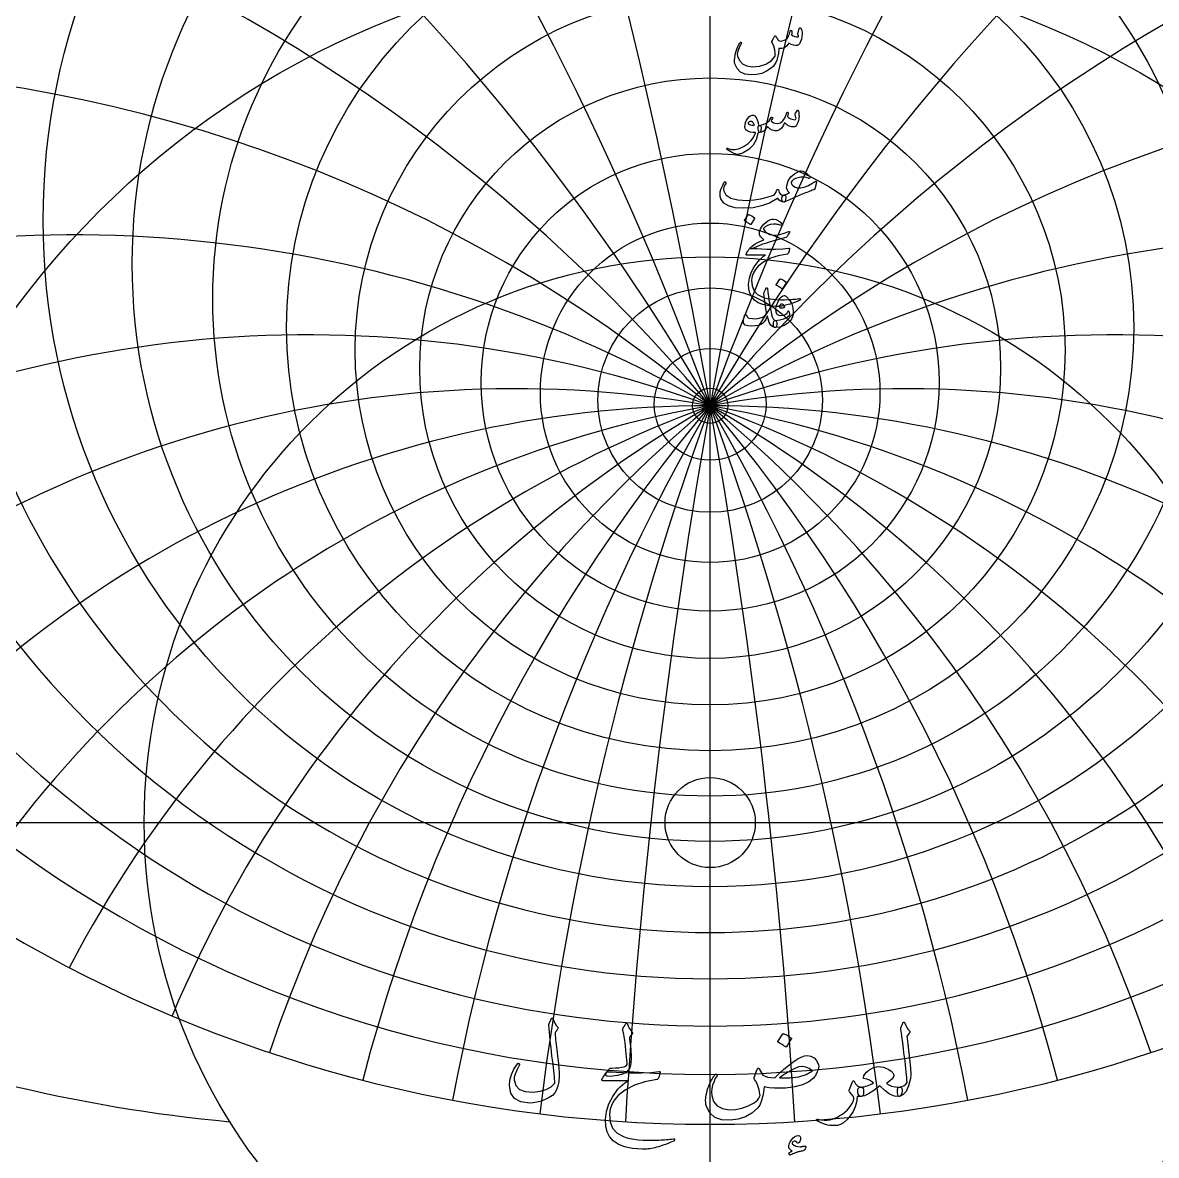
# Model space of a CAD drawing. Header units: millimetres. Extents: x -62 to 62, y -62 to 63.
# Drawn here: x -31.6 to 20.5, y -15.3 to 36.8 of the extents above; entities that cross this region are included whole.
import ezdxf

# ---------------------------------------------------------------- set-up
doc = ezdxf.new("R2010")
doc.units = ezdxf.units.MM
for name, color, linetype in [('CUT_INNER', 6, 'Continuous'), ('CUT_OUTER', 1, 'Continuous'), ('ENGRAVE', 7, 'Continuous'), ('ENGRAVE_FINE', 8, 'Continuous'), ('TEXT', 5, 'Continuous')]:
    doc.layers.add(name, color=color, linetype=linetype)

msp = doc.modelspace()

# ---------------------------------------------------------------- linework, layer by layer
at = {"layer": 'CUT_INNER'}
msp.add_circle((0, 0), 2.075, dxfattribs=at)
at = {"layer": 'CUT_OUTER'}
msp.add_arc((-0.0002, -0.0002), 61.6124, 137.460696, 87.802279, dxfattribs=at)
at = {"layer": 'ENGRAVE'}
for points in [[(0, -60.75), (0, 60.75)], [(-60.75, 0), (60.75, 0)]]:
    msp.add_lwpolyline(points, dxfattribs=at)
for centre, radius in [((0, 0), 60.75), ((0, 27.7247), 30.6799), ((0, 25.7138), 26.5815), ((0, 24.0944), 22.8794), ((0, 22.7886), 19.4843), ((0, 0), 39.7663), ((0, 21.74), 16.328), ((0, 20.9074), 13.3575), ((0, 20.2606), 10.5298), ((0, 19.7776), 7.8093), ((0, 0), 26.0306), ((0, 19.4429), 5.1653), ((0, 19.246), 2.5706), ((0, 19.181), 0.81)]:
    msp.add_circle(centre, radius, dxfattribs=at)
for centre, radius, start, end in [((0, 30.237), 35.2959, 134.19008, 45.80992), ((0, 33.4089), 40.5998, 160.03965, 19.96035), ((0, 37.4765), 46.8402, 178.49717, 1.50283), ((0, 42.8055), 54.3963, 193.67175, 346.32825), ((0, 49.9931), 63.8801, 206.896553, 333.103447), ((0, -31.6315), 50.8125, 38.5, 141.5), ((0, -31.6315), 50.8125, 38.5, 141.5), ((-15.4272, 57.575), 71.6536, 230.798823, 264.663339)]:
    msp.add_arc(centre, radius, start, end, dxfattribs=at)
at = {"layer": 'ENGRAVE_FINE'}
for centre, radius, start, end in [((-288.1722, -31.6315), 292.6177, 3.499959, 18.224493), ((-288.1722, -31.6315), 292.6177, 3.499959, 18.224493), ((288.1722, -31.6315), 292.6177, 161.775507, 176.500041), ((288.1722, -31.6315), 292.6177, 161.775507, 176.500041), ((-139.6063, -31.6315), 148.5659, 7.047208, 36.713336), ((-139.6063, -31.6315), 148.5659, 7.047208, 36.713336), ((139.6063, -31.6315), 148.5659, 143.286664, 172.952792), ((139.6063, -31.6315), 148.5659, 143.286664, 172.952792), ((-88.0099, -31.6315), 101.6251, 10.691435, 55.741382), ((-88.0099, -31.6315), 101.6251, 10.691435, 55.741382), ((88.0099, -31.6315), 101.6251, 124.258618, 169.308565), ((88.0099, -31.6315), 101.6251, 124.258618, 169.308565), ((-60.556, -31.6315), 79.0503, 14.487373, 75.591597), ((-60.556, -31.6315), 79.0503, 14.487373, 75.591597), ((60.556, -31.6315), 79.0503, 104.408403, 165.512627), ((60.556, -31.6315), 79.0503, 104.408403, 165.512627), ((-42.6368, -31.6315), 66.3311, 18.497944, 96.512476), ((-42.6368, -31.6315), 66.3311, 18.497944, 96.512476), ((42.6368, -31.6315), 66.3311, 83.487524, 161.502056), ((42.6368, -31.6315), 66.3311, 83.487524, 161.502056), ((-29.3366, -31.6315), 58.6733, 22.798279, 117.663934), ((-29.3366, -31.6315), 58.6733, 22.798279, 117.663934), ((29.3366, -31.6315), 58.6733, 62.336066, 157.201721), ((29.3366, -31.6315), 58.6733, 62.336066, 157.201721), ((-18.4943, -31.6315), 54.0736, 27.48108, 126.98623), ((-18.4943, -31.6315), 54.0736, 27.48108, 126.98623), ((18.4943, -31.6315), 54.0736, 53.01377, 152.51892), ((18.4943, -31.6315), 54.0736, 53.01377, 152.51892), ((-8.9596, -31.6315), 51.5964, 32.66399, 134.8079), ((-8.9596, -31.6315), 51.5964, 32.66399, 134.8079), ((8.9596, -31.6315), 51.5964, 45.1921, 147.33601), ((8.9596, -31.6315), 51.5964, 45.1921, 147.33601), ((0, 99.2717), 120.6389, 239.880424, 300.119576)]:
    msp.add_arc(centre, radius, start, end, dxfattribs=at)
at = {"layer": 'TEXT'}
for points in [[(4.0993, 36.5343), (4.1056, 36.55), (4.1137, 36.5612), (4.1236, 36.5679), (4.1352, 36.5702), (4.1503, 36.5684), (4.1631, 36.563), (4.1736, 36.554), (4.182, 36.5414), (4.2024, 36.4965), (4.217, 36.4408), (4.2257, 36.3744), (4.2287, 36.2971), (4.2208, 36.1709), (4.1972, 36.051), (4.1579, 35.9374), (4.1029, 35.8301), (4.084, 35.8043), (4.0634, 35.7843), (4.0409, 35.7701), (4.0167, 35.7618), (3.9289, 35.7562), (3.8344, 35.7717), (3.7331, 35.8083), (3.6251, 35.866), (3.5341, 35.7414), (3.4266, 35.6585), (3.3024, 35.6174), (3.1616, 35.6181), (3.157, 35.5423), (3.1504, 35.4695), (3.1417, 35.3995), (3.1311, 35.3325), (3.1184, 35.2679), (3.1037, 35.2054), (3.087, 35.1449), (3.0682, 35.0864), (3.0246, 34.9808), (2.9658, 34.8834), (2.8917, 34.794), (2.8023, 34.7127), (2.5933, 34.5735), (2.3721, 34.4756), (2.1388, 34.419), (1.8934, 34.4038), (1.617, 34.4413), (1.3985, 34.5394), (1.2379, 34.6981), (1.1353, 34.9175), (1.1214, 34.9966), (1.1191, 35.09), (1.1286, 35.1978), (1.1497, 35.3199), (1.1836, 35.4537), (1.2314, 35.593), (1.2932, 35.7376), (1.3688, 35.8876), (1.3749, 35.897), (1.3823, 35.9037), (1.3911, 35.9078), (1.4012, 35.9091), (1.4113, 35.9082), (1.42, 35.9055), (1.4274, 35.901), (1.4335, 35.8947), (1.4375, 35.8855), (1.4389, 35.8759), (1.4375, 35.8658), (1.4335, 35.8552), (1.3374, 35.6556), (1.2754, 35.4915), (1.2476, 35.3628), (1.2539, 35.2696), (1.3446, 35.0642), (1.4874, 34.9148), (1.6823, 34.8216), (1.9293, 34.7846), (2.2747, 34.8066), (2.567, 34.8942), (2.8064, 35.0473), (2.9928, 35.266), (2.9921, 35.4102), (2.9685, 35.5624), (2.922, 35.7227), (2.8526, 35.8912), (2.8439, 35.9082), (2.8392, 35.9235), (2.8385, 35.937), (2.8419, 35.9486), (2.8612, 35.9887), (2.8796, 36.0263), (2.8971, 36.0615), (2.9137, 36.0941), (2.9294, 36.1239), (2.9443, 36.1503), (2.9582, 36.1733), (2.9712, 36.1929), (2.9786, 36.2013), (2.9865, 36.2046), (2.9948, 36.2031), (3.0035, 36.1965), (3.008, 36.1916), (3.0143, 36.184), (3.0224, 36.1736), (3.0323, 36.1606), (3.0435, 36.1449), (3.0556, 36.1265), (3.0687, 36.1054), (3.0826, 36.0816), (3.1109, 36.0358), (3.1347, 36.0025), (3.154, 35.9819), (3.1688, 35.9738), (3.2622, 35.9659), (3.3556, 35.9819), (3.449, 36.0216), (3.5424, 36.0852), (3.5764, 36.1274), (3.6098, 36.1965), (3.6428, 36.2926), (3.6754, 36.4157), (3.6785, 36.4274), (3.6844, 36.4373), (3.6929, 36.4453), (3.7041, 36.4516), (3.7147, 36.4557), (3.7248, 36.457), (3.7344, 36.4557), (3.7436, 36.4516), (3.7573, 36.4292), (3.7625, 36.387), (3.7591, 36.325), (3.7472, 36.2432), (3.8198, 36.1988), (3.8972, 36.1696), (3.9796, 36.1557), (4.067, 36.157), (4.0659, 36.1833), (4.0625, 36.2046), (4.0569, 36.221), (4.049, 36.2325), (4.04, 36.2432), (4.0346, 36.254), (4.0329, 36.2648), (4.0346, 36.2756)], [(2.2006, 31.7161), (2.1163, 31.4204), (1.9751, 31.1727), (1.7768, 30.9731), (1.5215, 30.8215), (1.4858, 30.8061), (1.4506, 30.7923), (1.4158, 30.7801), (1.3814, 30.7694), (1.3477, 30.7605), (1.3149, 30.7537), (1.2831, 30.7489), (1.2521, 30.7461), (1.1748, 30.7571), (1.0724, 30.7973), (0.9449, 30.8666), (0.7922, 30.9652), (0.7758, 30.9794), (0.7662, 30.9931), (0.7632, 31.0063), (0.7671, 31.0191), (0.7756, 31.029), (0.7868, 31.0335), (0.8007, 31.0326), (0.8173, 31.0263), (0.9761, 30.9749), (1.1542, 30.9751), (1.3515, 31.027), (1.5682, 31.1305), (1.7452, 31.2506), (1.8916, 31.3918), (2.0074, 31.5542), (2.0928, 31.7377), (2.0921, 31.7442), (2.0901, 31.7493), (2.0867, 31.7531), (2.082, 31.7556), (1.9583, 31.7628), (1.853, 31.7772), (1.7661, 31.7987), (1.6976, 31.8275), (1.6446, 31.8719), (1.6113, 31.9335), (1.5979, 32.012), (1.6042, 32.1077), (1.6062, 32.1204), (1.6087, 32.1333), (1.6116, 32.1464), (1.6149, 32.1598), (1.6188, 32.1736), (1.623, 32.1881), (1.6277, 32.2032), (1.6329, 32.2191), (1.6751, 32.3217), (1.7263, 32.4068), (1.7865, 32.4744), (1.8557, 32.5245), (1.9264, 32.5519), (1.9913, 32.5514), (2.0503, 32.5231), (2.1036, 32.467), (2.15, 32.3888), (2.1853, 32.2981), (2.2093, 32.1948), (2.2221, 32.079), (2.2292, 32.0791), (2.236, 32.0794), (2.2427, 32.08), (2.2491, 32.0808), (2.2555, 32.0815), (2.2621, 32.0821), (2.2689, 32.0824), (2.276, 32.0826), (2.3003, 32.0774), (2.3191, 32.0619), (2.3326, 32.0361), (2.3407, 31.9999), (2.344, 31.9602), (2.3434, 31.92), (2.3387, 31.8793), (2.3299, 31.8382), (2.3184, 31.8021), (2.3056, 31.7763), (2.2915, 31.7608), (2.276, 31.7556), (2.2077, 31.7556), (2.2073, 31.7491), (2.2059, 31.7403), (2.2037, 31.7293), (2.2006, 31.7161)], [(4.0149, 32.7795), (4.0227, 32.7849), (4.032, 32.7831), (4.0425, 32.7742), (4.0544, 32.758), (4.0672, 32.7306), (4.0769, 32.6915), (4.0834, 32.6408), (4.0867, 32.5784), (4.0879, 32.5074), (4.084, 32.4382), (4.0753, 32.3709), (4.0616, 32.3053), (4.0216, 32.1778), (3.9772, 32.0861), (3.9282, 32.0305), (3.8748, 32.0107), (3.7484, 32.0181), (3.6314, 32.0511), (3.5238, 32.1097), (3.4257, 32.1939), (3.3583, 32.0612), (3.2784, 31.9577), (3.1859, 31.8834), (3.0808, 31.8382), (2.9705, 31.8284), (2.8589, 31.8562), (2.746, 31.9218), (2.6317, 32.0251), (2.5392, 31.9072), (2.4485, 31.823), (2.3595, 31.7725), (2.2724, 31.7556), (2.2549, 31.7655), (2.2383, 31.7951), (2.2226, 31.8445), (2.2077, 31.9137), (2.2024, 31.982), (2.2113, 32.0323), (2.2347, 32.0646), (2.2724, 32.079), (2.4381, 32.1165), (2.5832, 32.1894), (2.7076, 32.2979), (2.8113, 32.4418), (2.8169, 32.4497), (2.823, 32.4553), (2.8295, 32.4587), (2.8365, 32.4598), (2.845, 32.4589), (2.8526, 32.4562), (2.8594, 32.4517), (2.8652, 32.4454), (2.8686, 32.4261), (2.8607, 32.3933), (2.8416, 32.3471), (2.8113, 32.2873), (2.8511, 32.2413), (2.9128, 32.2074), (2.9966, 32.1856), (3.1023, 32.176), (3.2341, 32.2036), (3.3493, 32.2936), (3.4479, 32.4461), (3.5299, 32.661), (3.5339, 32.672), (3.5389, 32.6798), (3.5447, 32.6846), (3.5514, 32.6861), (3.5615, 32.6852), (3.5703, 32.6825), (3.5777, 32.6781), (3.5838, 32.6718), (3.5883, 32.6628), (3.5909, 32.6538), (3.5918, 32.6448), (3.5909, 32.6358), (3.555, 32.4849), (3.597, 32.4477), (3.6475, 32.4149), (3.7066, 32.3866), (3.7742, 32.3628), (3.84, 32.3473), (3.89, 32.3439), (3.9244, 32.3527), (3.943, 32.3736), (3.9491, 32.4055), (3.9457, 32.4508), (3.9329, 32.5096), (3.9107, 32.5819), (3.9145, 32.6024), (3.9332, 32.6421), (3.9666, 32.7012), (4.0149, 32.7795)], [(2.0281, 32.1185), (1.9904, 32.1843), (1.9491, 32.2308), (1.9042, 32.2579), (1.8557, 32.2658), (1.8267, 32.2581), (1.8009, 32.246), (1.7782, 32.2294), (1.7586, 32.2083), (1.7524, 32.1971), (1.7515, 32.1849), (1.756, 32.1719), (1.7658, 32.158), (1.8029, 32.1254), (1.8565, 32.1032), (1.9268, 32.0913), (2.0137, 32.0897), (2.0227, 32.0915), (2.0281, 32.0969), (2.0299, 32.1059), (2.0281, 32.1185)], [(4.8897, 29.4539), (4.8179, 29.1665), (4.8098, 29.1526), (4.7963, 29.1395), (4.7774, 29.1274), (4.7532, 29.1162), (4.6994, 29.0972), (4.6423, 29.0762), (4.5818, 29.0532), (4.5179, 29.0282), (4.4506, 29.0013), (4.38, 28.9729), (4.306, 28.9429), (4.2287, 28.9114), (3.4023, 28.5521), (3.3646, 28.5604), (3.3341, 28.5854), (3.3107, 28.6269), (3.2945, 28.685), (3.2918, 28.7468), (3.3089, 28.7991), (3.3457, 28.842), (3.4023, 28.8755), (3.4094, 28.8787), (3.4234, 28.8849), (3.4444, 28.894), (3.4724, 28.906), (3.5071, 28.9207), (3.5483, 28.9379), (3.596, 28.9575), (3.6502, 28.9797), (3.5804, 29.0513), (3.5362, 29.1297), (3.5175, 29.2148), (3.5245, 29.3066), (3.5936, 29.5251), (3.7113, 29.7099), (3.8775, 29.861), (4.0921, 29.9784), (4.1391, 29.9894), (4.1936, 29.9865), (4.2558, 29.9697), (4.3257, 29.9389), (4.3982, 29.8969), (4.4649, 29.85), (4.5257, 29.7981), (4.5807, 29.7413), (4.5962, 29.7204), (4.6032, 29.7009), (4.6016, 29.6827), (4.5915, 29.6659), (4.5763, 29.6528), (4.5592, 29.6461), (4.5403, 29.6457), (4.5197, 29.6515), (4.4121, 29.6854), (4.2978, 29.7009), (4.1768, 29.698), (4.049, 29.6766), (3.9334, 29.6421), (3.8415, 29.5958), (3.7735, 29.5379), (3.7293, 29.4683), (3.7248, 29.4373), (3.7365, 29.4018), (3.7643, 29.3618), (3.8083, 29.3174), (3.8586, 29.277), (3.9089, 29.2455), (3.9592, 29.2231), (4.0095, 29.2096), (4.1602, 29.2058), (4.3212, 29.2374), (4.4925, 29.3046), (4.6742, 29.4072), (4.6937, 29.4195), (4.7128, 29.4314), (4.7314, 29.4429), (4.7496, 29.4539), (4.7671, 29.4642), (4.7837, 29.4737), (4.7995, 29.4822), (4.8143, 29.4898), (4.8554, 29.5091), (4.8816, 29.5096), (4.8931, 29.4912), (4.8897, 29.4539)], [(0.6611, 29.4647), (0.6739, 29.4786), (0.6871, 29.4844), (0.7008, 29.4822), (0.715, 29.4719), (0.7257, 29.4584), (0.7293, 29.4431), (0.7257, 29.4261), (0.715, 29.4072), (0.6602, 29.3223), (0.6251, 29.2437), (0.6099, 29.1714), (0.6144, 29.1054), (0.7269, 28.8885), (0.9458, 28.7371), (1.2712, 28.6514), (1.703, 28.6312), (2.0234, 28.6547), (2.3308, 28.7039), (2.6252, 28.7787), (2.9065, 28.8791), (2.9562, 28.9085), (2.9972, 28.9536), (3.0298, 29.0145), (3.0538, 29.091), (3.0619, 29.1128), (3.0754, 29.1279), (3.0942, 29.1362), (3.1185, 29.1377), (3.1358, 29.1303), (3.1481, 29.1153), (3.1556, 29.0926), (3.158, 29.0623), (3.1749, 28.9873), (3.2218, 28.9312), (3.2988, 28.8939), (3.4059, 28.8755), (3.4445, 28.8669), (3.4706, 28.8449), (3.4841, 28.8094), (3.485, 28.7605), (3.4719, 28.6693), (3.4544, 28.6042), (3.4324, 28.5651), (3.4059, 28.5521), (3.3271, 28.5624), (3.2523, 28.5934), (3.1816, 28.6451), (3.1149, 28.7174), (3.1093, 28.7203), (3.0996, 28.7183), (3.0859, 28.7113), (3.0682, 28.6994), (2.7332, 28.5108), (2.3676, 28.3761), (1.9715, 28.2952), (1.5449, 28.2683), (1.1506, 28.2952), (0.8443, 28.3761), (0.626, 28.5108), (0.4958, 28.6994), (0.4662, 28.8047), (0.4563, 28.9123), (0.4662, 29.0221), (0.4958, 29.1341), (0.5358, 29.2383), (0.5766, 29.3282), (0.6184, 29.4036), (0.6611, 29.4647)], [(1.7497, 27.9737), (1.7542, 27.9782), (1.7604, 27.9809), (1.7685, 27.9818), (1.7784, 27.9809), (1.8482, 27.9526), (1.914, 27.918), (1.9758, 27.8771), (2.0335, 27.83), (2.0391, 27.8228), (2.0416, 27.8156), (2.0409, 27.8084), (2.0371, 27.8012), (1.8682, 27.5282), (1.8619, 27.5217), (1.8539, 27.5201), (1.844, 27.5235), (1.8323, 27.5318), (1.8222, 27.539), (1.8063, 27.5497), (1.7845, 27.5641), (1.7569, 27.5821), (1.7229, 27.6036), (1.6823, 27.6288), (1.6349, 27.6575), (1.5808, 27.6899), (1.5736, 27.6952), (1.57, 27.7006), (1.57, 27.706), (1.5736, 27.7114)], [(3.6448, 27.1973), (3.6478, 27.1719), (3.6314, 27.1246), (3.5957, 27.0552), (3.5406, 26.9638), (3.529, 26.949), (3.5155, 26.9368), (3.5002, 26.9274), (3.4832, 26.9207), (3.2532, 26.8573), (3.0484, 26.8003), (2.8688, 26.7496), (2.7143, 26.7051), (2.585, 26.6672), (2.4808, 26.6359), (2.4017, 26.6115), (2.3479, 26.5937), (1.9131, 26.3997), (1.8826, 26.3975), (1.8592, 26.4015), (1.8431, 26.4118), (1.8341, 26.4285), (1.8339, 26.4345), (1.8368, 26.4419), (1.8429, 26.4507), (1.8521, 26.4608), (1.9405, 26.5439), (2.073, 26.6314), (2.2495, 26.7235), (2.47, 26.8201), (2.4101, 26.8713), (2.3595, 26.9207), (2.3184, 26.9683), (2.2868, 27.0141), (2.2672, 27.0642), (2.2625, 27.1246), (2.2726, 27.1953), (2.2976, 27.2763), (2.338, 27.3608), (2.3946, 27.4452), (2.4673, 27.5296), (2.5562, 27.6141), (2.653, 27.687), (2.7458, 27.7371), (2.8344, 27.7643), (2.9191, 27.7686), (3.0338, 27.7454), (3.1374, 27.6976), (3.2297, 27.6251), (3.3107, 27.5278), (3.3179, 27.5157), (3.3215, 27.5045), (3.3215, 27.4942), (3.3179, 27.4847), (3.31, 27.476), (3.3008, 27.4713), (3.2903, 27.4706), (3.2784, 27.4739), (3.2255, 27.4908), (3.1746, 27.5054), (3.1258, 27.5177), (3.079, 27.5278), (3.0344, 27.5355), (2.9923, 27.5404), (2.9527, 27.5427), (2.9155, 27.5422), (2.7608, 27.524), (2.6308, 27.4802), (2.5255, 27.4109), (2.4449, 27.3159), (2.5306, 27.2029), (2.6263, 27.1192), (2.7318, 27.0646), (2.8472, 27.0392), (3.019, 27.0374), (3.2038, 27.0644), (3.4017, 27.1201), (3.6125, 27.2045), (3.6213, 27.2067), (3.6296, 27.2063), (3.6374, 27.2031), (3.6448, 27.1973)], [(2.1538, 26.4105), (2.6148, 26.3943), (3.0134, 26.3925), (3.3496, 26.4051), (3.6233, 26.4321), (3.6317, 26.4331), (3.639, 26.4325), (3.6452, 26.4304), (3.6502, 26.4267), (3.6539, 26.4216), (3.6561, 26.4154), (3.6566, 26.4081), (3.6556, 26.3997), (3.6485, 26.3669), (3.6417, 26.3368), (3.6351, 26.3095), (3.6287, 26.2848), (3.6225, 26.2627), (3.6165, 26.2434), (3.6108, 26.2268), (3.6053, 26.2129), (3.5936, 26.1907), (3.5802, 26.1743), (3.5649, 26.1637), (3.5478, 26.159), (3.1329, 26.0838), (2.7718, 25.9659), (2.4646, 25.8053), (2.2113, 25.6021), (2.0833, 25.4559), (1.9904, 25.3012), (1.9324, 25.138), (1.9095, 24.9662), (1.9315, 24.6965), (2.0191, 24.4767), (2.1723, 24.3067), (2.391, 24.1866), (2.5044, 24.1502), (2.629, 24.1201), (2.7648, 24.0963), (2.9119, 24.0788), (3.07, 24.0674), (3.2389, 24.0617), (3.4185, 24.062), (3.6089, 24.068), (3.6766, 24.0718), (3.7432, 24.0761), (3.8086, 24.0808), (3.873, 24.086), (3.9357, 24.0916), (3.9965, 24.0977), (4.0552, 24.1042), (4.1119, 24.1111), (4.1292, 24.112), (4.1415, 24.1075), (4.1489, 24.0977), (4.1514, 24.0824), (4.1501, 24.0647), (4.146, 24.051), (4.1393, 24.0413), (4.1299, 24.0357), (4.0284, 23.9928), (3.9323, 23.954), (3.8415, 23.9192), (3.7562, 23.8884), (3.6765, 23.8614), (3.6026, 23.8381), (3.5346, 23.8183), (3.4724, 23.8022), (3.4139, 23.7903), (3.357, 23.7797), (3.3016, 23.7705), (3.2478, 23.7626), (3.1954, 23.7566), (3.1441, 23.7528), (3.0939, 23.7512), (3.0448, 23.7519), (2.7098, 23.7779), (2.4305, 23.8345), (2.2068, 23.9216), (2.0389, 24.0393), (1.9156, 24.1864), (1.8296, 24.3581), (1.7809, 24.5546), (1.7694, 24.7758), (1.8047, 25.0502), (1.8889, 25.3165), (2.022, 25.5747), (2.2041, 25.8249), (2.2753, 25.9006), (2.3559, 25.9731), (2.446, 26.0425), (2.5455, 26.1087), (1.676, 26.1159), (1.6551, 26.1249), (1.6464, 26.141), (1.6497, 26.1644), (1.6652, 26.1949), (1.6944, 26.2394), (1.7209, 26.2794), (1.7447, 26.3148), (1.7658, 26.3458), (1.7842, 26.3721), (1.8, 26.3934), (1.813, 26.4098), (1.8233, 26.4213), (1.8467, 26.4233), (1.9095, 26.4222), (2.0119, 26.4179), (2.1538, 26.4105)], [(2.9892, 23.1051), (3.0152, 23.0926), (3.0359, 23.0728), (3.0511, 23.0459), (3.061, 23.0117), (3.0675, 22.9695), (3.0691, 22.9291), (3.0657, 22.8905), (3.0574, 22.8536), (3.0451, 22.8222), (3.0296, 22.7998), (3.0109, 22.7863), (2.9892, 22.7818), (2.8816, 22.8117), (2.7925, 22.8869), (2.7217, 23.0075), (2.6694, 23.1734), (2.6627, 23.202), (2.6568, 23.2268), (2.6519, 23.2478), (2.6479, 23.265), (2.6447, 23.2784), (2.6425, 23.2879), (2.6411, 23.2936), (2.6407, 23.2956), (2.6353, 23.3061), (2.6299, 23.309), (2.6245, 23.3043), (2.6191, 23.292), (2.558, 23.1541), (2.4898, 23.0459), (2.4143, 22.9673), (2.3317, 22.9183), (2.2118, 22.8806), (2.0712, 22.8572), (1.91, 22.8483), (1.7281, 22.8536), (1.6066, 22.8911), (1.5404, 22.9821), (1.5294, 23.1265), (1.5736, 23.3243), (1.5837, 23.3481), (1.5961, 23.3656), (1.6107, 23.3768), (1.6275, 23.3818), (1.6441, 23.3802), (1.6581, 23.3719), (1.6693, 23.3569), (1.6778, 23.3351), (1.696, 23.2886), (1.7182, 23.2533), (1.7445, 23.2293), (1.7748, 23.2165), (1.9448, 23.1905), (2.1062, 23.1878), (2.2592, 23.2084), (2.4035, 23.2524), (2.4662, 23.2852), (2.5176, 23.3297), (2.5578, 23.3858), (2.5868, 23.4536), (2.585, 23.4857), (2.576, 23.5605), (2.5598, 23.678), (2.5365, 23.8381), (2.5246, 23.9237), (2.514, 24.0011), (2.5048, 24.0701), (2.497, 24.1309), (2.4902, 24.1828), (2.4844, 24.2256), (2.4794, 24.2592), (2.4754, 24.2836), (2.472, 24.3208), (2.4727, 24.3536), (2.4774, 24.3819), (2.4862, 24.4057), (2.5001, 24.4352), (2.5131, 24.4627), (2.5252, 24.4882), (2.5365, 24.5117), (2.5466, 24.5331), (2.5553, 24.5526), (2.5627, 24.57), (2.5688, 24.5853), (2.5751, 24.5977), (2.5832, 24.606), (2.5931, 24.6103), (2.6047, 24.6105), (2.6175, 24.6056), (2.6272, 24.5979), (2.6337, 24.5876), (2.6371, 24.5746), (2.659, 24.3908), (2.6815, 24.2166), (2.7048, 24.0522), (2.7287, 23.8973), (2.7531, 23.7522), (2.7776, 23.6167), (2.8025, 23.4908), (2.8275, 23.3746), (2.8578, 23.2661), (2.8949, 23.1851), (2.9386, 23.1314), (2.9892, 23.1051)], [(3.2119, 25.0093), (3.2164, 25.0138), (3.2227, 25.0165), (3.2308, 25.0174), (3.2407, 25.0165), (3.3105, 24.9882), (3.3763, 24.9536), (3.438, 24.9127), (3.4957, 24.8656), (3.5014, 24.8584), (3.5038, 24.8512), (3.5031, 24.844), (3.4993, 24.8368), (3.3305, 24.5638), (3.3242, 24.5573), (3.3161, 24.5557), (3.3062, 24.5591), (3.2945, 24.5674), (3.2844, 24.5746), (3.2685, 24.5853), (3.2467, 24.5997), (3.2191, 24.6177), (3.1852, 24.6392), (3.1445, 24.6644), (3.0972, 24.6931), (3.0431, 24.7255), (3.0359, 24.7309), (3.0323, 24.7362), (3.0323, 24.7416), (3.0359, 24.747)], [(3.4023, 24.2512), (3.427, 24.2476), (3.4544, 24.2369), (3.4845, 24.2189), (3.5173, 24.1937), (3.6576, 24.0442), (3.7553, 23.8758), (3.8103, 23.6885), (3.8227, 23.4824), (3.8117, 23.375), (3.7894, 23.2794), (3.756, 23.1954), (3.7113, 23.1231), (3.5665, 22.9738), (3.3978, 22.8671), (3.2054, 22.8031), (2.9892, 22.7818), (2.9674, 22.787), (2.9487, 22.8025), (2.9332, 22.8283), (2.9209, 22.8644), (2.9163, 22.8844), (2.9133, 22.9048), (2.9118, 22.9257), (2.9119, 22.9471), (2.9132, 22.9682), (2.9151, 22.9884), (2.9176, 23.0077), (2.9209, 23.0261), (2.9306, 23.058), (2.9452, 23.0818), (2.9647, 23.0975), (2.9892, 23.1051), (3.1998, 23.1334), (3.3826, 23.186), (3.5375, 23.2628), (3.6646, 23.3638), (3.6585, 23.4143), (3.6511, 23.4545), (3.6424, 23.4844), (3.6323, 23.5039), (3.6201, 23.5208), (3.6089, 23.5318), (3.5986, 23.5369), (3.5891, 23.5363), (3.5826, 23.534), (3.5775, 23.5309), (3.5737, 23.5268), (3.5712, 23.5219), (3.5366, 23.4509), (3.4939, 23.3962), (3.4432, 23.3575), (3.3844, 23.3351), (3.2135, 23.3218), (3.096, 23.3683), (3.032, 23.4745), (3.0215, 23.6405), (3.0359, 23.7357), (3.0646, 23.8345), (3.1077, 23.9369), (3.1652, 24.0428), (3.2258, 24.134), (3.2856, 24.1991), (3.3444, 24.2382), (3.4023, 24.2512)], [(3.2838, 23.8632), (3.2481, 23.8531), (3.22, 23.8264), (3.1996, 23.783), (3.1868, 23.7231), (3.187, 23.7137), (3.1877, 23.7069), (3.1888, 23.7029), (3.1904, 23.7015), (3.2265, 23.6928), (3.2631, 23.6881), (3.3002, 23.6874), (3.3377, 23.6908), (3.3707, 23.6977), (3.3978, 23.7078), (3.4192, 23.7211), (3.4347, 23.7375), (3.3942, 23.7952), (3.3556, 23.8354), (3.3188, 23.858), (3.2838, 23.8632)], [(-7.3148, -9.0408), (-7.3064, -9.0261), (-7.2957, -9.0156), (-7.2825, -9.0093), (-7.2669, -9.0072), (-7.2514, -9.0099), (-7.2382, -9.018), (-7.2274, -9.0315), (-7.219, -9.0504), (-7.1744, -9.1602), (-7.1268, -9.2551), (-7.0762, -9.3351), (-7.0226, -9.4), (-7.0067, -9.4234), (-7.0023, -9.4503), (-7.0091, -9.4809), (-7.0274, -9.515), (-7.0391, -9.5315), (-7.0502, -9.5473), (-7.0606, -9.5626), (-7.0705, -9.5773), (-7.0798, -9.5911), (-7.0885, -9.6036), (-7.0966, -9.615), (-7.104, -9.6252), (-7.1166, -9.6438), (-7.1256, -9.6659), (-7.131, -9.6917), (-7.1328, -9.721), (-7.1271, -9.8038), (-7.1196, -9.894), (-7.1103, -9.9918), (-7.0993, -10.097), (-7.0867, -10.2098), (-7.0729, -10.33), (-7.0579, -10.4577), (-7.0418, -10.5928), (-7.0237, -10.7277), (-7.0076, -10.8545), (-6.9937, -10.9732), (-6.9819, -11.0838), (-6.9719, -11.1867), (-6.9633, -11.282), (-6.9563, -11.3699), (-6.9508, -11.4503), (-6.9445, -11.6883), (-6.9639, -11.9138), (-7.0091, -12.1266), (-7.0801, -12.3269), (-7.1493, -12.4446), (-7.2561, -12.5533), (-7.4007, -12.653), (-7.5831, -12.7437), (-7.7807, -12.8188), (-7.9663, -12.8718), (-8.14, -12.9027), (-8.3016, -12.9114), (-8.7064, -12.8557), (-8.9962, -12.703), (-9.1711, -12.4533), (-9.231, -12.1066), (-9.21, -11.8482), (-9.1423, -11.5952), (-9.028, -11.3476), (-8.8669, -11.1054), (-8.8546, -11.0913), (-8.8417, -11.0826), (-8.8283, -11.0794), (-8.8142, -11.0814), (-8.7992, -11.0871), (-8.7878, -11.0946), (-8.7801, -11.1039), (-8.7759, -11.115), (-8.7729, -11.1314), (-8.7735, -11.1473), (-8.7777, -11.1626), (-8.7855, -11.1773), (-8.8953, -11.3913), (-8.9711, -11.5737), (-9.0127, -11.7243), (-9.0202, -11.8431), (-8.9402, -12.0991), (-8.7675, -12.2778), (-8.5019, -12.3793), (-8.1435, -12.4036), (-7.8205, -12.3685), (-7.546, -12.2874), (-7.3199, -12.1602), (-7.1424, -11.9868), (-7.1461, -11.9031), (-7.1526, -11.8054), (-7.1617, -11.6936), (-7.1735, -11.5677), (-7.1883, -11.4274), (-7.2064, -11.2725), (-7.2278, -11.1029), (-7.2525, -10.9186), (-7.2759, -10.7285), (-7.2981, -10.5413), (-7.319, -10.3572), (-7.3388, -10.1761), (-7.357, -9.9979), (-7.3735, -9.8228), (-7.3882, -9.6506), (-7.401, -9.4815), (-7.4202, -9.3186), (-7.4193, -9.3), (-7.4166, -9.2827), (-7.4121, -9.2665), (-7.4058, -9.2515)], [(-3.8179, -11.0623), (-3.8285, -10.9246), (-3.8412, -10.7797), (-3.8561, -10.6276), (-3.873, -10.4683), (-3.8923, -10.3012), (-3.9143, -10.1258), (-3.939, -9.942), (-3.9664, -9.7497), (-4.0239, -9.5533), (-4.0245, -9.5276), (-4.0215, -9.503), (-4.0149, -9.4797), (-4.0047, -9.4575), (-3.9986, -9.4462), (-3.9897, -9.4312), (-3.9782, -9.4126), (-3.964, -9.3905), (-3.9474, -9.3644), (-3.9287, -9.3342), (-3.9079, -9.2997), (-3.885, -9.2611), (-3.8769, -9.2486), (-3.867, -9.2396), (-3.8553, -9.2342), (-3.8418, -9.2324), (-3.8308, -9.2348), (-3.8215, -9.242), (-3.814, -9.2539), (-3.8083, -9.2707), (-3.7754, -9.365), (-3.7293, -9.4563), (-3.67, -9.5447), (-3.5975, -9.63), (-3.5793, -9.6539), (-3.5724, -9.6779), (-3.5769, -9.7018), (-3.5927, -9.7258), (-3.6933, -9.8647), (-3.7014, -9.8818), (-3.7065, -9.9042), (-3.7086, -9.9321), (-3.7077, -9.9653), (-3.6544, -10.4342), (-3.6335, -10.8108), (-3.6448, -11.0952), (-3.6885, -11.2874), (-3.7981, -11.4434), (-3.9879, -11.5617), (-4.258, -11.6422), (-4.6083, -11.685), (-4.7382, -11.6778), (-4.8023, -11.6371), (-4.8005, -11.5629), (-4.7328, -11.4551), (-4.721, -11.4409), (-4.7095, -11.427), (-4.6983, -11.4133), (-4.6873, -11.4), (-4.6767, -11.387), (-4.6664, -11.3743), (-4.6563, -11.3618), (-4.6466, -11.3497), (-4.6227, -11.3267), (-4.5939, -11.3102), (-4.5604, -11.3003), (-4.5221, -11.297), (-4.3502, -11.2916), (-4.1987, -11.2802), (-4.0676, -11.2629), (-3.9568, -11.2395), (-3.8942, -11.2159), (-3.8502, -11.1785), (-3.8248, -11.1273), (-3.8179, -11.0623)], [(8.7711, -9.4432), (8.8034, -9.365), (8.8286, -9.303), (8.8465, -9.2572), (8.8573, -9.2276), (8.8657, -9.2087), (8.8765, -9.1953), (8.8896, -9.1872), (8.9052, -9.1845), (8.9229, -9.1875), (8.9375, -9.1965), (8.9492, -9.2114), (8.9579, -9.2324), (8.9977, -9.3351), (9.0453, -9.4276), (9.1007, -9.5099), (9.1639, -9.5821), (9.1816, -9.6051), (9.1866, -9.6312), (9.1792, -9.6602), (9.1591, -9.6923), (9.0537, -9.8408), (9.0609, -9.9072), (9.0681, -9.9725), (9.0753, -10.0366), (9.0825, -10.0994), (9.0896, -10.1611), (9.0968, -10.2216), (9.104, -10.2809), (9.1112, -10.3389), (9.1774, -10.8767), (9.2178, -11.297), (9.2324, -11.6), (9.2214, -11.7856), (9.131, -12.1224), (9.013, -12.3712), (8.8675, -12.532), (8.6944, -12.6048), (8.6896, -12.6048), (8.6849, -12.6048), (8.6801, -12.6048), (8.6753, -12.6048), (8.6468, -12.5778), (8.6286, -12.5162), (8.6205, -12.4197), (8.6226, -12.2886), (8.6271, -12.2401), (8.6405, -12.2048), (8.663, -12.1826), (8.6944, -12.1736), (8.816, -12.1494), (8.9172, -12.1054), (8.998, -12.0416), (9.0585, -11.9581), (9.0545, -11.8578), (9.0471, -11.7437), (9.0365, -11.6159), (9.0226, -11.4743), (9.0057, -11.3195), (8.986, -11.1521), (8.9637, -10.9722), (8.9387, -10.7797), (8.9157, -10.5904), (8.8944, -10.4204), (8.875, -10.2695), (8.8573, -10.1378), (8.842, -10.0252), (8.8298, -9.9318), (8.8205, -9.8575), (8.8142, -9.8024), (8.7663, -9.5294), (8.7648, -9.5024), (8.7651, -9.4791), (8.7672, -9.4593), (8.7711, -9.4432)], [(3.3484, -9.7258), (3.3544, -9.7198), (3.3628, -9.7162), (3.3736, -9.715), (3.3868, -9.7162), (3.4799, -9.7539), (3.5676, -9.8), (3.6499, -9.8545), (3.7269, -9.9174), (3.7344, -9.927), (3.7376, -9.9366), (3.7368, -9.9461), (3.7317, -9.9557), (3.5065, -10.3198), (3.4981, -10.3285), (3.4874, -10.3306), (3.4742, -10.3261), (3.4586, -10.315), (3.4451, -10.3054), (3.4239, -10.291), (3.3948, -10.2719), (3.358, -10.2479), (3.3128, -10.2192), (3.2586, -10.1857), (3.1954, -10.1473), (3.1233, -10.1042), (3.1137, -10.097), (3.1089, -10.0899), (3.1089, -10.0827), (3.1137, -10.0755)], [(4.4694, -10.7222), (4.6364, -10.7467), (4.7783, -10.8252), (4.8951, -10.9575), (4.9867, -11.1437), (4.9969, -11.215), (4.9891, -11.2946), (4.9634, -11.3826), (4.9197, -11.479), (4.8694, -11.5719), (4.8239, -11.6491), (4.7831, -11.7108), (4.7472, -11.7569), (4.5376, -11.9293), (4.2538, -12.0635), (3.8957, -12.1593), (3.4634, -12.2168), (3.2032, -12.2293), (2.9544, -12.2239), (2.717, -12.2006), (2.491, -12.1593), (2.4377, -12.5105), (2.3688, -12.7928), (2.2844, -13.0063), (2.1844, -13.1509), (1.9221, -13.3739), (1.6239, -13.5401), (1.2898, -13.6494), (0.9197, -13.7018), (0.5302, -13.6835), (0.2192, -13.5712), (-0.0135, -13.3649), (-0.1677, -13.0646), (-0.1808, -13.0181), (-0.1916, -12.9694), (-0.2, -12.9187), (-0.206, -12.8658), (-0.209, -12.8112), (-0.2084, -12.7551), (-0.2042, -12.6974), (-0.1964, -12.6383), (-0.1796, -12.5337), (-0.1581, -12.4305), (-0.1317, -12.3289), (-0.1006, -12.2287), (-0.065, -12.1304), (-0.0251, -12.0341), (0.0189, -11.94), (0.0671, -11.8479), (0.0885, -11.8105), (0.1096, -11.7748), (0.1304, -11.741), (0.1509, -11.709), (0.1708, -11.6787), (0.1898, -11.6503), (0.2079, -11.6237), (0.2251, -11.5988), (0.2374, -11.5847), (0.2503, -11.576), (0.2638, -11.5728), (0.2778, -11.5749), (0.2928, -11.5805), (0.3042, -11.588), (0.312, -11.5973), (0.3162, -11.6084), (0.3174, -11.621), (0.3162, -11.6347), (0.3126, -11.6497), (0.3066, -11.6659), (0.2716, -11.7189), (0.2383, -11.7772), (0.2069, -11.841), (0.1772, -11.9102), (0.115, -12.0871), (0.0766, -12.2539), (0.0623, -12.4105), (0.0719, -12.5569), (0.1614, -12.835), (0.3245, -13.0371), (0.5614, -13.1631), (0.8718, -13.2131), (1.1718, -13.1991), (1.4634, -13.1425), (1.7467, -13.0434), (2.0215, -12.9018), (2.1044, -12.8428), (2.176, -12.7712), (2.2362, -12.6871), (2.285, -12.5904), (2.2907, -12.5769), (2.2934, -12.5605), (2.2931, -12.541), (2.2898, -12.5185), (2.2476, -12.3042), (2.1928, -12.1162), (2.1254, -11.9545), (2.0455, -11.8192), (2.0296, -11.7943), (2.0203, -11.7725), (2.0176, -11.7536), (2.0215, -11.7377), (2.17, -11.3449), (2.1913, -11.3153), (2.2119, -11.303), (2.232, -11.3081), (2.2515, -11.3305), (2.4287, -11.6323), (2.5236, -11.6772), (2.6455, -11.7114), (2.7943, -11.7347), (2.97, -11.7473), (3.1787, -11.544), (3.388, -11.3557), (3.5978, -11.1823), (3.8083, -11.024), (4.0095, -10.8919), (4.1867, -10.7976), (4.34, -10.741), (4.4694, -10.7222)], [(-4.3065, -11.4886), (-3.6918, -11.5102), (-3.1604, -11.5126), (-2.7122, -11.4958), (-2.3473, -11.4599), (-2.336, -11.4585), (-2.3263, -11.4593), (-2.3181, -11.4621), (-2.3113, -11.4671), (-2.3064, -11.4738), (-2.3035, -11.482), (-2.3028, -11.4918), (-2.3041, -11.503), (-2.3136, -11.5467), (-2.3227, -11.5868), (-2.3315, -11.6234), (-2.3401, -11.6563), (-2.3483, -11.6856), (-2.3562, -11.7114), (-2.3639, -11.7335), (-2.3712, -11.7521), (-2.3868, -11.7817), (-2.4047, -11.8036), (-2.4251, -11.8177), (-2.4479, -11.8239), (-3.0011, -11.9242), (-3.4826, -12.0814), (-3.8921, -12.2955), (-4.2299, -12.5664), (-4.4005, -12.7614), (-4.5245, -12.9676), (-4.6017, -13.1853), (-4.6322, -13.4143), (-4.6029, -13.7739), (-4.4861, -14.067), (-4.2819, -14.2937), (-3.9903, -14.4538), (-3.8391, -14.5023), (-3.673, -14.5425), (-3.4918, -14.5742), (-3.2957, -14.5975), (-3.085, -14.6128), (-2.8598, -14.6203), (-2.6203, -14.62), (-2.3664, -14.6119), (-2.2762, -14.6068), (-2.1874, -14.6011), (-2.1001, -14.5949), (-2.0143, -14.588), (-1.9306, -14.5805), (-1.8497, -14.5724), (-1.7714, -14.5637), (-1.6958, -14.5544), (-1.6727, -14.5532), (-1.6563, -14.5592), (-1.6464, -14.5724), (-1.6431, -14.5928), (-1.6449, -14.6164), (-1.6503, -14.6347), (-1.6592, -14.6475), (-1.6718, -14.655), (-1.8071, -14.7122), (-1.9353, -14.764), (-2.0562, -14.8104), (-2.17, -14.8514), (-2.2763, -14.8874), (-2.3748, -14.9185), (-2.4655, -14.9448), (-2.5485, -14.9664), (-2.6264, -14.9823), (-2.7023, -14.9963), (-2.7761, -15.0086), (-2.8478, -15.0191), (-2.9178, -15.0272), (-2.9862, -15.0323), (-3.0531, -15.0344), (-3.1185, -15.0335), (-3.5652, -14.9987), (-3.9376, -14.9233), (-4.2358, -14.8071), (-4.4598, -14.6502), (-4.6242, -14.4541), (-4.7388, -14.2251), (-4.8038, -13.9631), (-4.8191, -13.6682), (-4.7721, -13.3024), (-4.6598, -12.9473), (-4.4822, -12.603), (-4.2394, -12.2694), (-4.1445, -12.1686), (-4.037, -12.0718), (-3.917, -11.9793), (-3.7844, -11.891), (-4.9436, -11.8814), (-4.9715, -11.8695), (-4.9831, -11.8479), (-4.9786, -11.8168), (-4.958, -11.776), (-4.9191, -11.7168), (-4.8837, -11.6635), (-4.852, -11.6162), (-4.8239, -11.5749), (-4.7993, -11.5398), (-4.7783, -11.5114), (-4.761, -11.4895), (-4.7472, -11.4743), (-4.7161, -11.4716), (-4.6322, -11.4731), (-4.4957, -11.4787), (-4.3065, -11.4886)], [(4.7041, -11.4311), (4.5571, -11.3192), (4.4035, -11.2515), (4.2433, -11.2282), (4.0766, -11.2491), (3.8957, -11.3129), (3.6885, -11.418), (3.455, -11.5644), (3.1951, -11.7521), (3.6685, -11.7536), (4.0778, -11.7006), (4.423, -11.5931), (4.7041, -11.4311)], [(8.6944, -12.1736), (8.7645, -12.1841), (8.8118, -12.2156), (8.8363, -12.268), (8.8381, -12.3413), (8.8148, -12.4548), (8.7831, -12.5365), (8.7429, -12.5865), (8.6944, -12.6048), (8.4738, -12.5847), (8.2525, -12.4958), (8.0307, -12.338), (7.8082, -12.1114), (7.5277, -12.329), (7.2897, -12.4838), (7.0942, -12.5757), (6.9412, -12.6048), (6.8906, -12.5934), (6.849, -12.5593), (6.8163, -12.5024), (6.7927, -12.4227), (6.7858, -12.3174), (6.8082, -12.2407), (6.86, -12.1928), (6.9412, -12.1736), (7.015, -12.1665), (7.0879, -12.1545), (7.1599, -12.1377), (7.231, -12.1162), (7.3012, -12.0895), (7.3705, -12.0575), (7.4389, -12.0201), (7.5064, -11.9772), (7.4235, -11.9096), (7.3232, -11.8551), (7.2055, -11.8138), (7.0705, -11.7856), (7.0582, -11.7805), (7.0502, -11.7701), (7.0463, -11.7542), (7.0466, -11.7329), (7.0693, -11.6596), (7.1184, -11.5784), (7.1939, -11.4895), (7.2957, -11.3928), (7.5079, -11.2656), (7.7328, -11.2192), (7.9702, -11.2536), (8.2202, -11.3689), (8.3262, -11.4425), (8.3998, -11.515), (8.4411, -11.5862), (8.4501, -11.6563), (8.4238, -11.7317), (8.3591, -11.8144), (8.2561, -11.9042), (8.1148, -12.0012), (8.2157, -12.0766), (8.3459, -12.1305), (8.5055, -12.1629), (8.6944, -12.1736)], [(6.3999, -12.3078), (6.5484, -11.9245), (6.5648, -11.894), (6.5807, -11.879), (6.596, -11.8796), (6.6106, -11.8958), (6.6508, -11.9629), (6.6897, -12.0204), (6.7274, -12.0683), (6.7639, -12.1066), (6.8041, -12.1359), (6.8478, -12.1569), (6.8951, -12.1695), (6.946, -12.1736), (6.9963, -12.1868), (7.0322, -12.2263), (7.0538, -12.2922), (7.0609, -12.3844), (7.0538, -12.4772), (7.0322, -12.5449), (6.9963, -12.5874), (6.946, -12.6048), (6.9073, -12.6066), (6.8681, -12.6072), (6.8283, -12.6066), (6.7879, -12.6048), (6.781, -12.6066), (6.7747, -12.612), (6.769, -12.6209), (6.7639, -12.6335), (6.7382, -12.8602), (6.6753, -13.0802), (6.5753, -13.2937), (6.4382, -13.5006), (6.2852, -13.6805), (6.1376, -13.8131), (5.9954, -13.8985), (5.8586, -13.9365), (5.7298, -13.9464), (5.6119, -13.9473), (5.5047, -13.9392), (5.4083, -13.9221), (5.3611, -13.9089), (5.3107, -13.8934), (5.2569, -13.8754), (5.1999, -13.855), (5.1399, -13.8317), (5.0771, -13.8047), (5.0117, -13.7742), (4.9436, -13.7401), (4.9265, -13.7323), (4.9137, -13.7233), (4.905, -13.7131), (4.9005, -13.7018), (4.8975, -13.6865), (4.8981, -13.6742), (4.9023, -13.6649), (4.9101, -13.6586), (4.9203, -13.653), (4.9316, -13.6503), (4.9442, -13.6506), (4.958, -13.6539), (5.1089, -13.6844), (5.2502, -13.6994), (5.3819, -13.6988), (5.5041, -13.6826), (5.6249, -13.6507), (5.743, -13.6077), (5.8584, -13.5537), (5.9711, -13.4886), (6.0815, -13.4127), (6.1897, -13.3263), (6.2958, -13.2295), (6.3999, -13.1221), (6.478, -13.0242), (6.54, -12.9269), (6.5858, -12.8302), (6.6154, -12.7341), (6.6068, -12.667), (6.5711, -12.5904), (6.5086, -12.5042), (6.419, -12.4084), (6.4035, -12.3877), (6.3951, -12.3641), (6.3939, -12.3374), (6.3999, -12.3078)], [(4.2772, -15.1077), (4.2303, -15.1165), (4.1869, -15.1248), (4.1468, -15.1326), (4.1101, -15.14), (4.077, -15.1472), (4.0477, -15.1544), (4.0222, -15.1616), (4.0005, -15.1688), (3.9785, -15.177), (3.952, -15.1872), (3.921, -15.1994), (3.8856, -15.2137), (3.8456, -15.2302), (3.8011, -15.2492), (3.7522, -15.2706), (3.6987, -15.2945), (3.6769, -15.3017), (3.6583, -15.3017), (3.6428, -15.2945), (3.6305, -15.2802), (3.6231, -15.2449), (3.6439, -15.2038), (3.6931, -15.1569), (3.7706, -15.1041), (3.7113, -15.0704), (3.6664, -15.0341), (3.6359, -14.995), (3.6197, -14.9532), (3.6165, -14.8744), (3.6359, -14.7889), (3.6776, -14.6966), (3.7418, -14.5975), (3.8184, -14.5088), (3.8972, -14.4475), (3.9783, -14.4136), (4.0616, -14.4071), (4.1081, -14.4188), (4.1397, -14.4431), (4.1566, -14.4799), (4.1586, -14.5293), (4.1505, -14.5827), (4.137, -14.6317), (4.1182, -14.6761), (4.0939, -14.7161), (4.0697, -14.7442), (4.0472, -14.7565), (4.0266, -14.7532), (4.0077, -14.7341), (3.9861, -14.7056), (3.961, -14.6847), (3.9323, -14.6714), (3.8999, -14.6658), (3.866, -14.6658), (3.8362, -14.673), (3.8103, -14.6874), (3.7885, -14.7089), (3.7726, -14.735), (3.7679, -14.7592), (3.7744, -14.7817), (3.7921, -14.8023), (3.8586, -14.8515), (3.9394, -14.8877), (4.0346, -14.9108), (4.1442, -14.9209), (4.1538, -14.9206), (4.1644, -14.9195), (4.1762, -14.9179), (4.1891, -14.9155), (4.2032, -14.9127), (4.2183, -14.9097), (4.2346, -14.9064), (4.252, -14.9029), (4.2709, -14.8994), (4.2879, -14.8962), (4.3032, -14.8932), (4.3167, -14.8904), (4.3286, -14.888), (4.3391, -14.8863), (4.3483, -14.8853), (4.3562, -14.885), (4.371, -14.8865), (4.3831, -14.8913), (4.3926, -14.8991), (4.3993, -14.9101), (4.4036, -14.9207), (4.4056, -14.9308), (4.4054, -14.9404), (4.4029, -14.9496), (4.3681, -15.0148), (4.3355, -15.0628), (4.3052, -15.0938), (4.2772, -15.1077)]]:
    msp.add_lwpolyline(points, close=True, dxfattribs=at)

doc.saveas('drawing.dxf')
